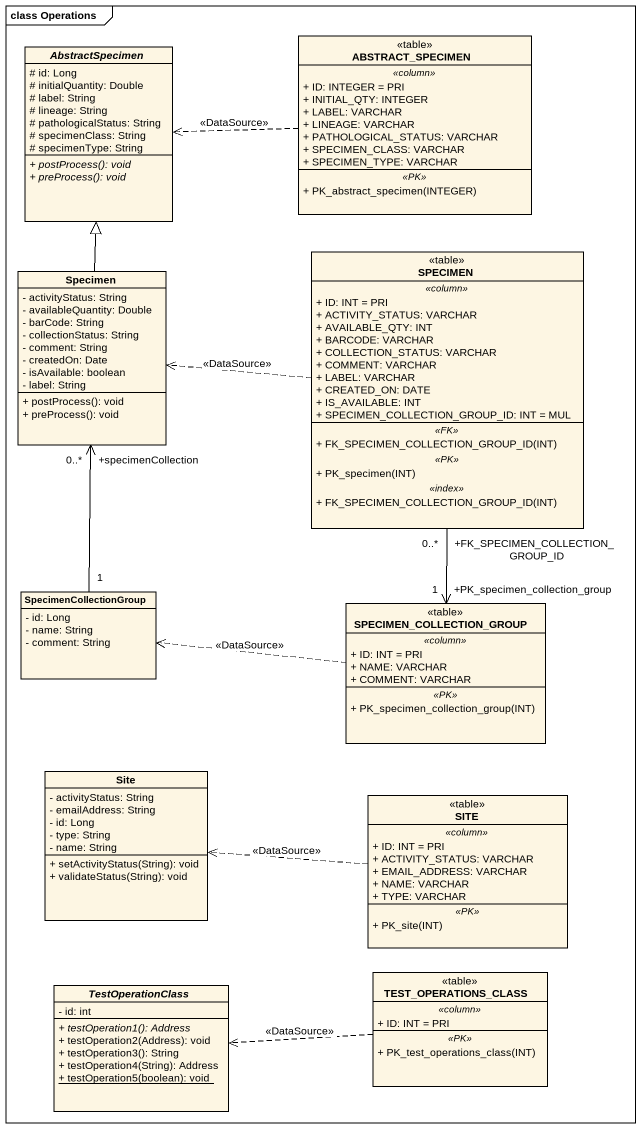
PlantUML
@startuml
mainframe class Operations
hide circle
hide empty members
skinparam classAttributeIconSize 0
abstract class AbstractSpecimen {
  # id: Long
  # initialQuantity: Double
  # label: String
  # lineage: String
  # pathologicalStatus: String
  # specimenClass: String
  # specimenType: String
  {abstract} + postProcess(): void
  {abstract} + preProcess(): void
}
class ABSTRACT_SPECIMEN <<table>> {
  .. <<column>> ..
  + ID: INTEGER = PRI
  + INITIAL_QTY: INTEGER
  + LABEL: VARCHAR
  + LINEAGE: VARCHAR
  + PATHOLOGICAL_STATUS: VARCHAR
  + SPECIMEN_CLASS: VARCHAR
  + SPECIMEN_TYPE: VARCHAR
  .. <<PK>> ..
  + PK_abstract_specimen(INTEGER)
}
class Specimen {
  - activityStatus: String
  - availableQuantity: Double
  - barCode: String
  - collectionStatus: String
  - comment: String
  - createdOn: Date
  - isAvailable: boolean
  - label: String
  + postProcess(): void
  + preProcess(): void
}
class SPECIMEN <<table>> {
  .. <<column>> ..
  + ID: INT = PRI
  + ACTIVITY_STATUS: VARCHAR
  + AVAILABLE_QTY: INT
  + BARCODE: VARCHAR
  + COLLECTION_STATUS: VARCHAR
  + COMMENT: VARCHAR
  + LABEL: VARCHAR
  + CREATED_ON: DATE
  + IS_AVAILABLE: INT
  + SPECIMEN_COLLECTION_GROUP_ID: INT = MUL
  .. <<FK>> ..
  + FK_SPECIMEN_COLLECTION_GROUP_ID(INT)
  .. <<PK>> ..
  + PK_specimen(INT)
  .. <<index>> ..
  + FK_SPECIMEN_COLLECTION_GROUP_ID(INT)
}
class SpecimenCollectionGroup {
  - id: Long
  - name: String
  - comment: String
}
class SPECIMEN_COLLECTION_GROUP <<table>> {
  .. <<column>> ..
  + ID: INT = PRI
  + NAME: VARCHAR
  + COMMENT: VARCHAR
  .. <<PK>> ..
  + PK_specimen_collection_group(INT)
}
class Site {
  - activityStatus: String
  - emailAddress: String
  - id: Long
  - type: String
  - name: String
  + setActivityStatus(String): void
  + validateStatus(String): void
}
class SITE <<table>> {
  .. <<column>> ..
  + ID: INT = PRI
  + ACTIVITY_STATUS: VARCHAR
  + EMAIL_ADDRESS: VARCHAR
  + NAME: VARCHAR
  + TYPE: VARCHAR
  .. <<PK>> ..
  + PK_site(INT)
}
abstract class TestOperationClass {
  - id: int
  {abstract} + testOperation1(): Address
  + testOperation2(Address): void
  + testOperation3(): String
  + testOperation4(String): Address
  {static} + testOperation5(boolean): void
}
class TEST_OPERATIONS_CLASS <<table>> {
  .. <<column>> ..
  + ID: INT = PRI
  .. <<PK>> ..
  + PK_test_operations_class(INT)
}
ABSTRACT_SPECIMEN .left.> AbstractSpecimen : <<DataSource>>
Specimen -up-|> AbstractSpecimen
SPECIMEN .left.> Specimen : <<DataSource>>
SPECIMEN "+FK_SPECIMEN_COLLECTION_GROUP_ID\n0..*" --> "+PK_specimen_collection_group\n1" SPECIMEN_COLLECTION_GROUP
SpecimenCollectionGroup "1" -up-> "+specimenCollection\n0..*" Specimen
SPECIMEN_COLLECTION_GROUP .left.> SpecimenCollectionGroup : <<DataSource>>
SITE .left.> Site : <<DataSource>>
TEST_OPERATIONS_CLASS .left.> TestOperationClass : <<DataSource>>
@enduml
